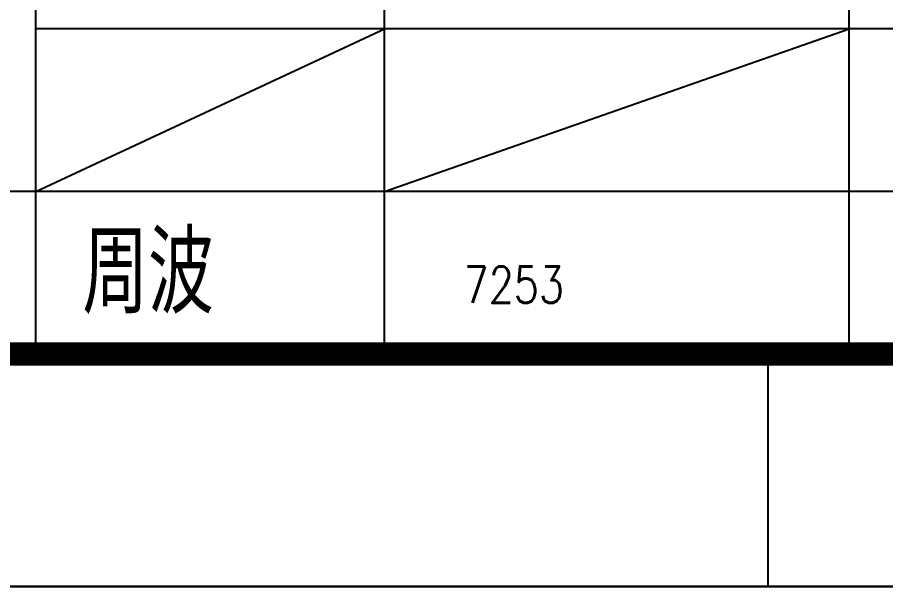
# Model space of a CAD drawing. Extents: x -59142 to 322364, y -122476 to 91021.
# Drawn here: x 44156 to 47892, y 6891 to 9345 of the extents above; entities that cross this region are included whole.
import ezdxf
from ezdxf.enums import TextEntityAlignment as Align

# ---------------------------------------------------------------- set-up
doc = ezdxf.new("R2010")
doc.units = 0
doc.header["$LTSCALE"] = 1000
doc.header["$MEASUREMENT"] = 0
doc.styles.add('HZTXT', font='geditxt.shx', dxfattribs={"width": 0.8, "bigfont": 'hztxt1.shx'})
doc.styles.add('TK', font='GEDITXT.SHX', dxfattribs={"width": 0.85, "height": 3.5, "bigfont": 'DXT.SHX'})

# ---------------------------------------------------------------- blocks, each defined once
blk = doc.blocks.new('GEDI_WK_A1_V')
at = {"color": 3}
blk.add_line((445.5, 10), (445.5, 0), dxfattribs=at)
for points, const_width in [([(0, 841), (0, 0), (594, 0), (594, 841)], 0.1), ([(10, 816), (10, 10), (584, 10), (584, 816)], 1)]:
    blk.add_lwpolyline(points, close=True, dxfattribs=dict(at, const_width=const_width))
blk = doc.blocks.new('GEDI_TQ_2012')
at = {"color": 2}
for p, q in [((-170, 0), (-170, 28)), ((-155, 0), (-155, 28)), ((-135, 0), (-135, 28)), ((0, 14), (-170, 14)), ((0, 7), (-180, 7))]:
    blk.add_line(p, q, dxfattribs=at)
at = {"color": 7}
blk.add_line((0, 0), (-180, 0), dxfattribs=at)
blk = doc.blocks.new('A$C711966D6')
for name, p in [('GEDI_WK_A1_V', (0, 0)), ('GEDI_TQ_2012', (584, 10))]:
    blk.add_blockref(name, p)
at = {"style": 'TK', "width": 0.85}
for tag, height, p in [('PROJECTNAME', 4.75, (529, 44)), ('PHASE', 4, (571, 44)), ('DRAWINGNAME', 4.75, (539, 31))]:
    blk.add_attdef(tag, text='', height=height, dxfattribs=at).set_placement(p, align=Align.MIDDLE_CENTER)
for tag, p, height in [('APPROVE', (416, 32.75), 3.5), ('DESIGN', (461, 32.75), 3.5), ('REVIEW1', (416, 25.75), 3.5), ('DRAW', (461, 25.75), 3.5), ('DRAWINGNUMBER', (511, 18.5), 4), ('REVIEW2', (416, 18.75), 3.5), ('PROPORTION', (461, 18.75), 3.5), ('CHECK', (416, 11.75), 3.5), ('DATE', (461, 11.75), 3.5), ('VERSION', (577, 11.75), 3.5)]:
    blk.add_attdef(tag, p, '', height=height, dxfattribs=at)
blk = doc.blocks.new('是飞洒发时')
for p, q in [((41400, 1700), (42900, 2400)), ((42900, 1700), (44900, 2400))]:
    blk.add_line(p, q)
ref = blk.add_blockref('A$C711966D6', (0, 0), dxfattribs=dict(xscale=100, yscale=100, zscale=100))
ref.add_attrib('CHECK', '周波', (41600, 1175), dxfattribs={"height": 350, "style": 'TK', "width": 0.85})
at = {"style": 'HZTXT', "width": 0.8}
blk.add_text('7253', height=157.5, dxfattribs=at).set_placement((43240.5, 1220))

msp = doc.modelspace()

# ---------------------------------------------------------------- block references
msp.add_blockref('是飞洒发时', (2835.5, 6896))

doc.saveas('drawing.dxf')
